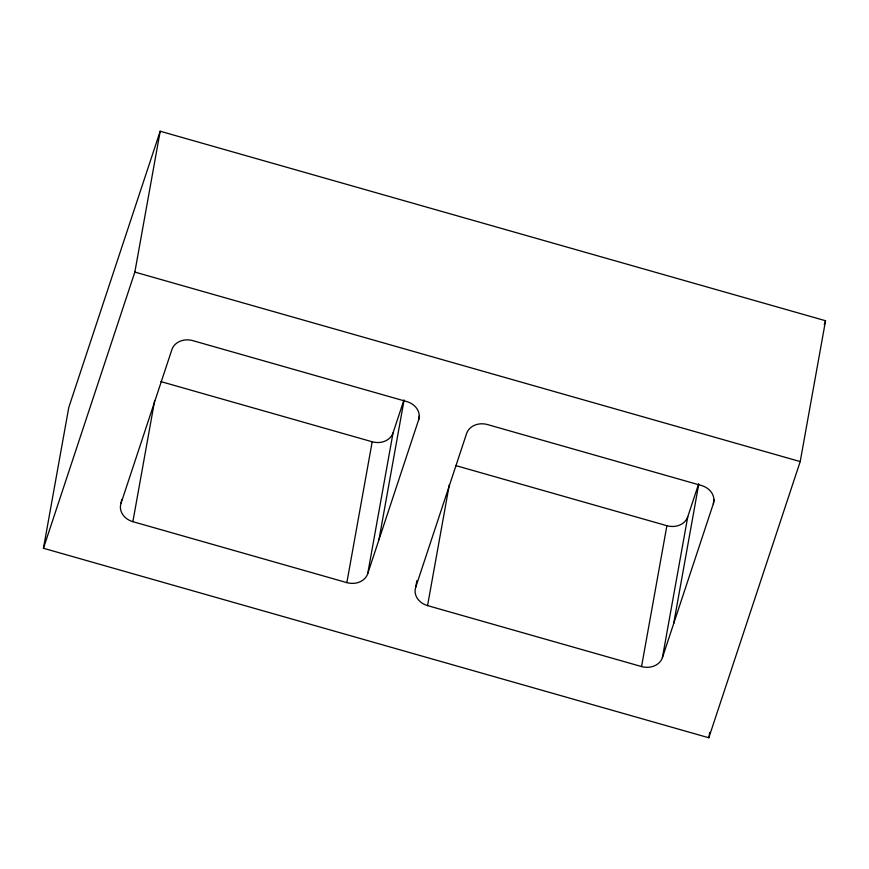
<?xml version="1.0" encoding="UTF-8"?>
<svg xmlns="http://www.w3.org/2000/svg" width="869" height="869" viewBox="0 0 869 869"><rect width="100%" height="100%" fill="white"/><g stroke="black" fill="none" stroke-linecap="round" stroke-linejoin="round"><path stroke-width="1.3" d="M43.45 548.263L68.792 407.42L160.189 131.23L825.55 320.737L800.208 461.58L708.811 737.77L43.45 548.263L134.847 272.073L160.189 131.23M419.358 415.838L418.641 419.825L367.717 573.692A17.054 14.273 10.2 0 1 346.85 582.621L132.87 521.672A17.054 14.273 10.2 0 1 120.997 503.423L121.714 499.436M132.87 521.672L154.628 400.761M346.85 582.621L372.193 441.778A17.054 14.273 10.2 0 0 393.06 432.849L403.889 400.131M367.717 573.692L393.06 432.849M378.96 539.714L404.063 400.196M714.046 499.773L713.33 503.759L662.417 657.627A17.054 14.273 10.2 0 1 641.55 666.556L427.559 605.606A17.054 14.273 10.2 0 1 415.686 587.357L416.881 580.709M427.559 605.606L449.316 484.696M641.55 666.556L666.892 525.712A17.054 14.273 10.2 0 0 687.759 516.783L698.589 484.066M662.417 657.627L687.759 516.783M673.66 623.649L698.763 484.131M708.811 737.77L709.767 732.458M120.997 503.423L171.91 349.555A17.054 14.273 10.2 0 1 192.777 340.626L406.757 401.576A17.054 14.273 10.2 0 1 418.641 419.825M415.686 587.357L466.61 433.49A17.054 14.273 10.2 0 1 487.476 424.561L701.457 485.51A17.054 14.273 10.2 0 1 713.33 503.759M824.279 324.593L825.55 320.737M134.847 272.073L800.208 461.58M160.819 381.578L372.193 441.778M455.519 465.512L666.892 525.712"/></g></svg>
